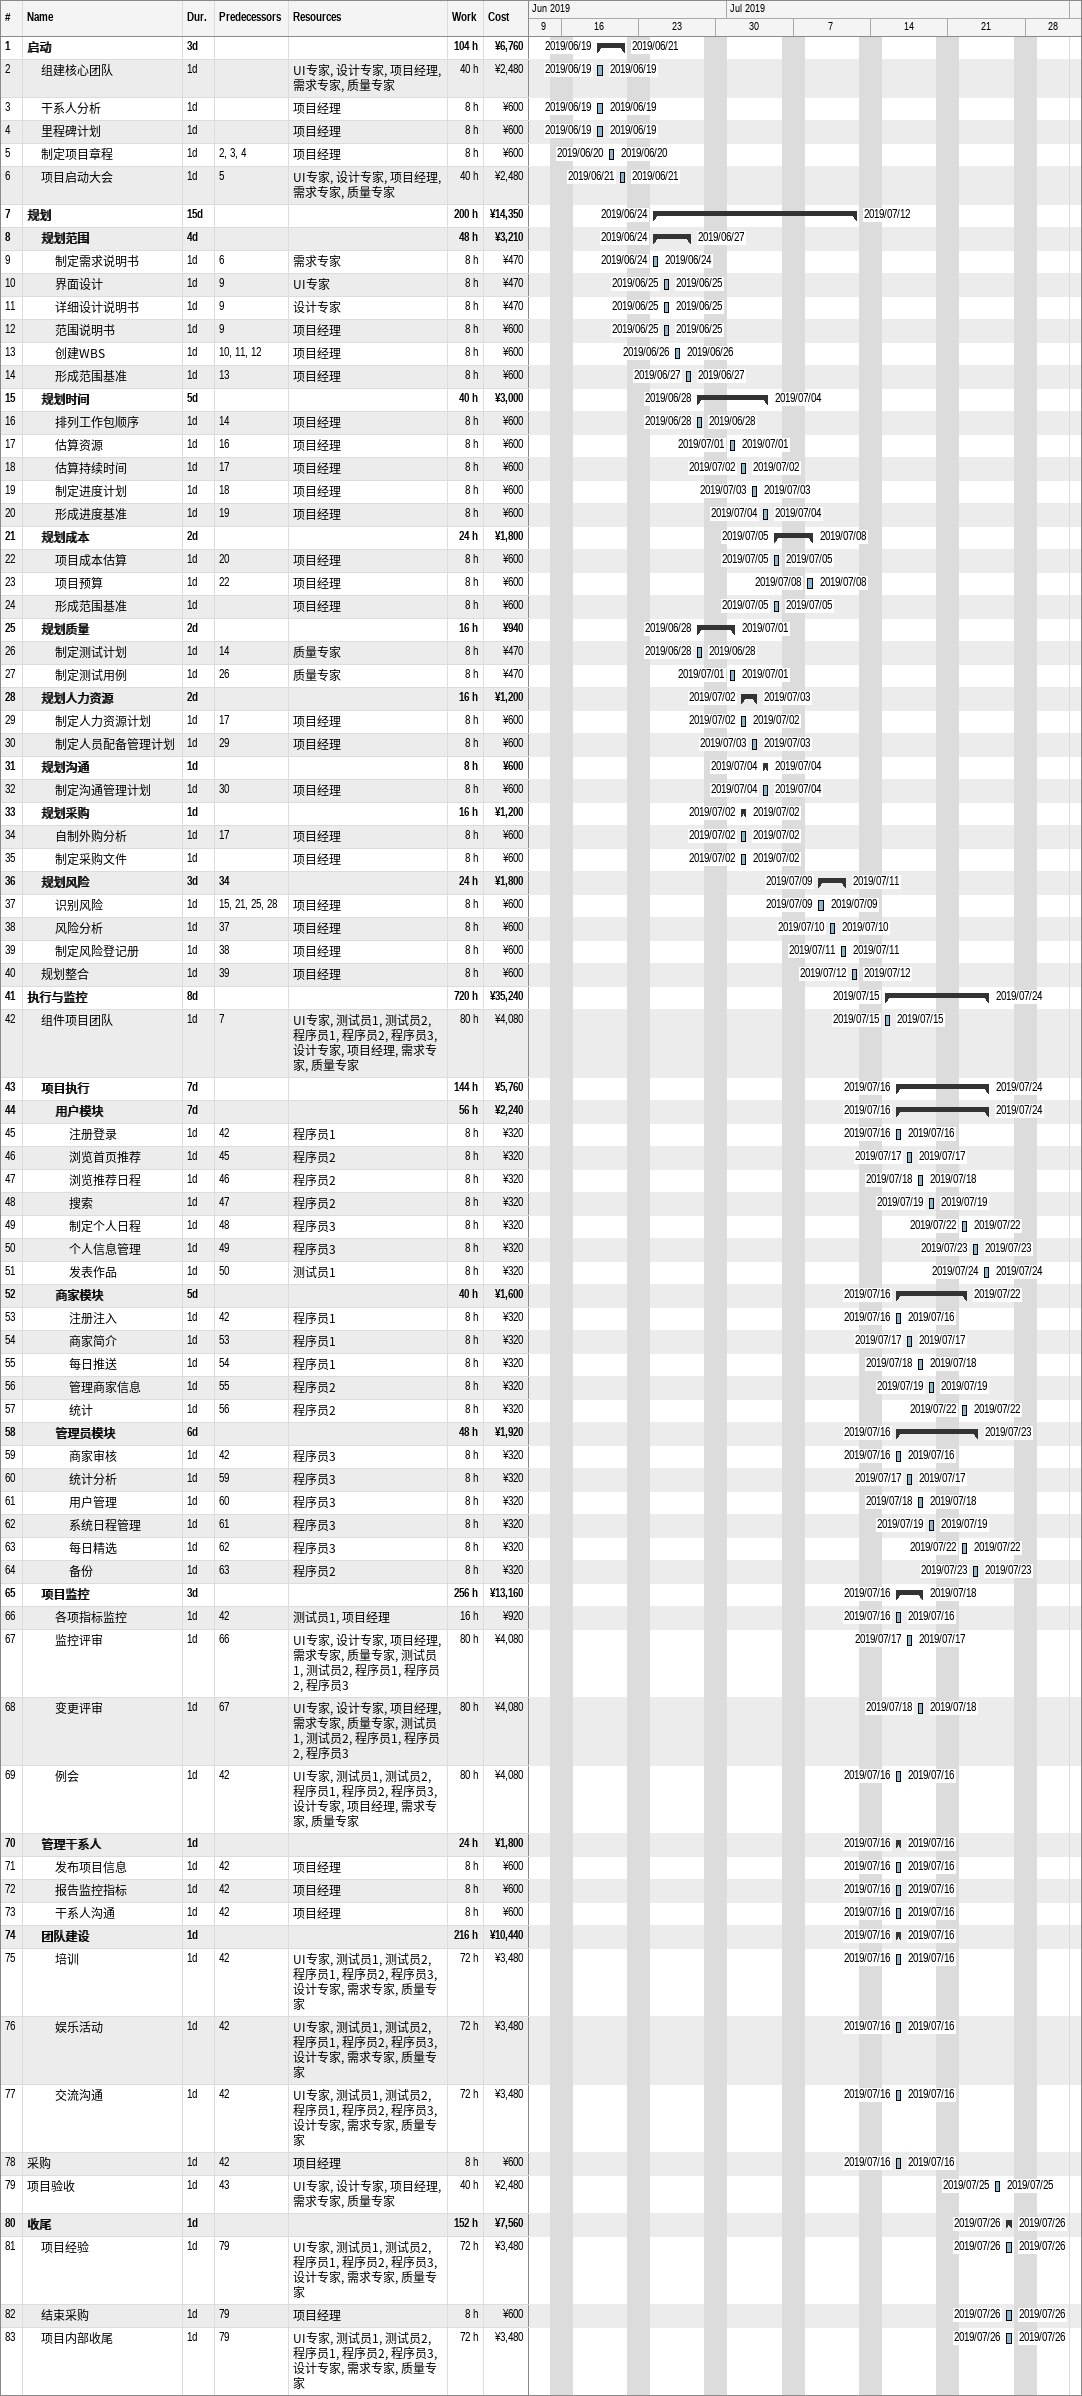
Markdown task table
| ID | Level | Task | Duration | Start | Finish | Predecessors | Resources | Work (h) | Cost (¥) |
|---|---|---|---|---|---|---|---|---|---|
| 1 | 1 | **启动** | 3d | 2019-06-19 | 2019-06-21 |  |  | 104 | 6760 |
| 2 | 2 | 组建核心团队 | 1d | 2019-06-19 | 2019-06-19 |  | UI专家, 设计专家, 项目经理, 需求专家, 质量专家 | 40 | 2480 |
| 3 | 2 | 干系人分析 | 1d | 2019-06-19 | 2019-06-19 |  | 项目经理 | 8 | 600 |
| 4 | 2 | 里程碑计划 | 1d | 2019-06-19 | 2019-06-19 |  | 项目经理 | 8 | 600 |
| 5 | 2 | 制定项目章程 | 1d | 2019-06-20 | 2019-06-20 | 2, 3, 4 | 项目经理 | 8 | 600 |
| 6 | 2 | 项目启动大会 | 1d | 2019-06-21 | 2019-06-21 | 5 | UI专家, 设计专家, 项目经理, 需求专家, 质量专家 | 40 | 2480 |
| 7 | 1 | **规划** | 15d | 2019-06-24 | 2019-07-12 |  |  | 200 | 14350 |
| 8 | 2 | **规划范围** | 4d | 2019-06-24 | 2019-06-27 |  |  | 48 | 3210 |
| 9 | 3 | 制定需求说明书 | 1d | 2019-06-24 | 2019-06-24 | 6 | 需求专家 | 8 | 470 |
| 10 | 3 | 界面设计 | 1d | 2019-06-25 | 2019-06-25 | 9 | UI专家 | 8 | 470 |
| 11 | 3 | 详细设计说明书 | 1d | 2019-06-25 | 2019-06-25 | 9 | 设计专家 | 8 | 470 |
| 12 | 3 | 范围说明书 | 1d | 2019-06-25 | 2019-06-25 | 9 | 项目经理 | 8 | 600 |
| 13 | 3 | 创建WBS | 1d | 2019-06-26 | 2019-06-26 | 10, 11, 12 | 项目经理 | 8 | 600 |
| 14 | 3 | 形成范围基准 | 1d | 2019-06-27 | 2019-06-27 | 13 | 项目经理 | 8 | 600 |
| 15 | 2 | **规划时间** | 5d | 2019-06-28 | 2019-07-04 |  |  | 40 | 3000 |
| 16 | 3 | 排列工作包顺序 | 1d | 2019-06-28 | 2019-06-28 | 14 | 项目经理 | 8 | 600 |
| 17 | 3 | 估算资源 | 1d | 2019-07-01 | 2019-07-01 | 16 | 项目经理 | 8 | 600 |
| 18 | 3 | 估算持续时间 | 1d | 2019-07-02 | 2019-07-02 | 17 | 项目经理 | 8 | 600 |
| 19 | 3 | 制定进度计划 | 1d | 2019-07-03 | 2019-07-03 | 18 | 项目经理 | 8 | 600 |
| 20 | 3 | 形成进度基准 | 1d | 2019-07-04 | 2019-07-04 | 19 | 项目经理 | 8 | 600 |
| 21 | 2 | **规划成本** | 2d | 2019-07-05 | 2019-07-08 |  |  | 24 | 1800 |
| 22 | 3 | 项目成本估算 | 1d | 2019-07-05 | 2019-07-05 | 20 | 项目经理 | 8 | 600 |
| 23 | 3 | 项目预算 | 1d | 2019-07-08 | 2019-07-08 | 22 | 项目经理 | 8 | 600 |
| 24 | 3 | 形成范围基准 | 1d | 2019-07-05 | 2019-07-05 |  | 项目经理 | 8 | 600 |
| 25 | 2 | **规划质量** | 2d | 2019-06-28 | 2019-07-01 |  |  | 16 | 940 |
| 26 | 3 | 制定测试计划 | 1d | 2019-06-28 | 2019-06-28 | 14 | 质量专家 | 8 | 470 |
| 27 | 3 | 制定测试用例 | 1d | 2019-07-01 | 2019-07-01 | 26 | 质量专家 | 8 | 470 |
| 28 | 2 | **规划人力资源** | 2d | 2019-07-02 | 2019-07-03 |  |  | 16 | 1200 |
| 29 | 3 | 制定人力资源计划 | 1d | 2019-07-02 | 2019-07-02 | 17 | 项目经理 | 8 | 600 |
| 30 | 3 | 制定人员配备管理计划 | 1d | 2019-07-03 | 2019-07-03 | 29 | 项目经理 | 8 | 600 |
| 31 | 2 | **规划沟通** | 1d | 2019-07-04 | 2019-07-04 |  |  | 8 | 600 |
| 32 | 3 | 制定沟通管理计划 | 1d | 2019-07-04 | 2019-07-04 | 30 | 项目经理 | 8 | 600 |
| 33 | 2 | **规划采购** | 1d | 2019-07-02 | 2019-07-02 |  |  | 16 | 1200 |
| 34 | 3 | 自制外购分析 | 1d | 2019-07-02 | 2019-07-02 | 17 | 项目经理 | 8 | 600 |
| 35 | 3 | 制定采购文件 | 1d | 2019-07-02 | 2019-07-02 |  | 项目经理 | 8 | 600 |
| 36 | 2 | **规划风险** | 3d | 2019-07-09 | 2019-07-11 | 34 |  | 24 | 1800 |
| 37 | 3 | 识别风险 | 1d | 2019-07-09 | 2019-07-09 | 15, 21, 25, 28 | 项目经理 | 8 | 600 |
| 38 | 3 | 风险分析 | 1d | 2019-07-10 | 2019-07-10 | 37 | 项目经理 | 8 | 600 |
| 39 | 3 | 制定风险登记册 | 1d | 2019-07-11 | 2019-07-11 | 38 | 项目经理 | 8 | 600 |
| 40 | 2 | 规划整合 | 1d | 2019-07-12 | 2019-07-12 | 39 | 项目经理 | 8 | 600 |
| 41 | 1 | **执行与监控** | 8d | 2019-07-15 | 2019-07-24 |  |  | 720 | 35240 |
| 42 | 2 | 组件项目团队 | 1d | 2019-07-15 | 2019-07-15 | 7 | UI专家, 测试员1, 测试员2, 程序员1, 程序员2, 程序员3, 设计专家, 项目经理, 需求专家, 质量专家 | 80 | 4080 |
| 43 | 2 | **项目执行** | 7d | 2019-07-16 | 2019-07-24 |  |  | 144 | 5760 |
| 44 | 3 | **用户模块** | 7d | 2019-07-16 | 2019-07-24 |  |  | 56 | 2240 |
| 45 | 4 | 注册登录 | 1d | 2019-07-16 | 2019-07-16 | 42 | 程序员1 | 8 | 320 |
| 46 | 4 | 浏览首页推荐 | 1d | 2019-07-17 | 2019-07-17 | 45 | 程序员2 | 8 | 320 |
| 47 | 4 | 浏览推荐日程 | 1d | 2019-07-18 | 2019-07-18 | 46 | 程序员2 | 8 | 320 |
| 48 | 4 | 搜索 | 1d | 2019-07-19 | 2019-07-19 | 47 | 程序员2 | 8 | 320 |
| 49 | 4 | 制定个人日程 | 1d | 2019-07-22 | 2019-07-22 | 48 | 程序员3 | 8 | 320 |
| 50 | 4 | 个人信息管理 | 1d | 2019-07-23 | 2019-07-23 | 49 | 程序员3 | 8 | 320 |
| 51 | 4 | 发表作品 | 1d | 2019-07-24 | 2019-07-24 | 50 | 测试员1 | 8 | 320 |
| 52 | 3 | **商家模块** | 5d | 2019-07-16 | 2019-07-22 |  |  | 40 | 1600 |
| 53 | 4 | 注册注入 | 1d | 2019-07-16 | 2019-07-16 | 42 | 程序员1 | 8 | 320 |
| 54 | 4 | 商家简介 | 1d | 2019-07-17 | 2019-07-17 | 53 | 程序员1 | 8 | 320 |
| 55 | 4 | 每日推送 | 1d | 2019-07-18 | 2019-07-18 | 54 | 程序员1 | 8 | 320 |
| 56 | 4 | 管理商家信息 | 1d | 2019-07-19 | 2019-07-19 | 55 | 程序员2 | 8 | 320 |
| 57 | 4 | 统计 | 1d | 2019-07-22 | 2019-07-22 | 56 | 程序员2 | 8 | 320 |
| 58 | 3 | **管理员模块** | 6d | 2019-07-16 | 2019-07-23 |  |  | 48 | 1920 |
| 59 | 4 | 商家审核 | 1d | 2019-07-16 | 2019-07-16 | 42 | 程序员3 | 8 | 320 |
| 60 | 4 | 统计分析 | 1d | 2019-07-17 | 2019-07-17 | 59 | 程序员3 | 8 | 320 |
| 61 | 4 | 用户管理 | 1d | 2019-07-18 | 2019-07-18 | 60 | 程序员3 | 8 | 320 |
| 62 | 4 | 系统日程管理 | 1d | 2019-07-19 | 2019-07-19 | 61 | 程序员3 | 8 | 320 |
| 63 | 4 | 每日精选 | 1d | 2019-07-22 | 2019-07-22 | 62 | 程序员3 | 8 | 320 |
| 64 | 4 | 备份 | 1d | 2019-07-23 | 2019-07-23 | 63 | 程序员2 | 8 | 320 |
| 65 | 2 | **项目监控** | 3d | 2019-07-16 | 2019-07-18 |  |  | 256 | 13160 |
| 66 | 3 | 各项指标监控 | 1d | 2019-07-16 | 2019-07-16 | 42 | 测试员1, 项目经理 | 16 | 920 |
| 67 | 3 | 监控评审 | 1d | 2019-07-17 | 2019-07-17 | 66 | UI专家, 设计专家, 项目经理, 需求专家, 质量专家, 测试员1, 测试员2, 程序员1, 程序员2, 程序员3 | 80 | 4080 |
| 68 | 3 | 变更评审 | 1d | 2019-07-18 | 2019-07-18 | 67 | UI专家, 设计专家, 项目经理, 需求专家, 质量专家, 测试员1, 测试员2, 程序员1, 程序员2, 程序员3 | 80 | 4080 |
| 69 | 3 | 例会 | 1d | 2019-07-16 | 2019-07-16 | 42 | UI专家, 测试员1, 测试员2, 程序员1, 程序员2, 程序员3, 设计专家, 项目经理, 需求专家, 质量专家 | 80 | 4080 |
| 70 | 2 | **管理干系人** | 1d | 2019-07-16 | 2019-07-16 |  |  | 24 | 1800 |
| 71 | 3 | 发布项目信息 | 1d | 2019-07-16 | 2019-07-16 | 42 | 项目经理 | 8 | 600 |
| 72 | 3 | 报告监控指标 | 1d | 2019-07-16 | 2019-07-16 | 42 | 项目经理 | 8 | 600 |
| 73 | 3 | 干系人沟通 | 1d | 2019-07-16 | 2019-07-16 | 42 | 项目经理 | 8 | 600 |
| 74 | 2 | **团队建设** | 1d | 2019-07-16 | 2019-07-16 |  |  | 216 | 10440 |
| 75 | 3 | 培训 | 1d | 2019-07-16 | 2019-07-16 | 42 | UI专家, 测试员1, 测试员2, 程序员1, 程序员2, 程序员3, 设计专家, 需求专家, 质量专家 | 72 | 3480 |
| 76 | 3 | 娱乐活动 | 1d | 2019-07-16 | 2019-07-16 | 42 | UI专家, 测试员1, 测试员2, 程序员1, 程序员2, 程序员3, 设计专家, 需求专家, 质量专家 | 72 | 3480 |
| 77 | 3 | 交流沟通 | 1d | 2019-07-16 | 2019-07-16 | 42 | UI专家, 测试员1, 测试员2, 程序员1, 程序员2, 程序员3, 设计专家, 需求专家, 质量专家 | 72 | 3480 |
| 78 | 1 | 采购 | 1d | 2019-07-16 | 2019-07-16 | 42 | 项目经理 | 8 | 600 |
| 79 | 1 | 项目验收 | 1d | 2019-07-25 | 2019-07-25 | 43 | UI专家, 设计专家, 项目经理, 需求专家, 质量专家 | 40 | 2480 |
| 80 | 1 | **收尾** | 1d | 2019-07-26 | 2019-07-26 |  |  | 152 | 7560 |
| 81 | 2 | 项目经验 | 1d | 2019-07-26 | 2019-07-26 | 79 | UI专家, 测试员1, 测试员2, 程序员1, 程序员2, 程序员3, 设计专家, 需求专家, 质量专家 | 72 | 3480 |
| 82 | 2 | 结束采购 | 1d | 2019-07-26 | 2019-07-26 | 79 | 项目经理 | 8 | 600 |
| 83 | 2 | 项目内部收尾 | 1d | 2019-07-26 | 2019-07-26 | 79 | UI专家, 测试员1, 测试员2, 程序员1, 程序员2, 程序员3, 设计专家, 需求专家, 质量专家 | 72 | 3480 |
